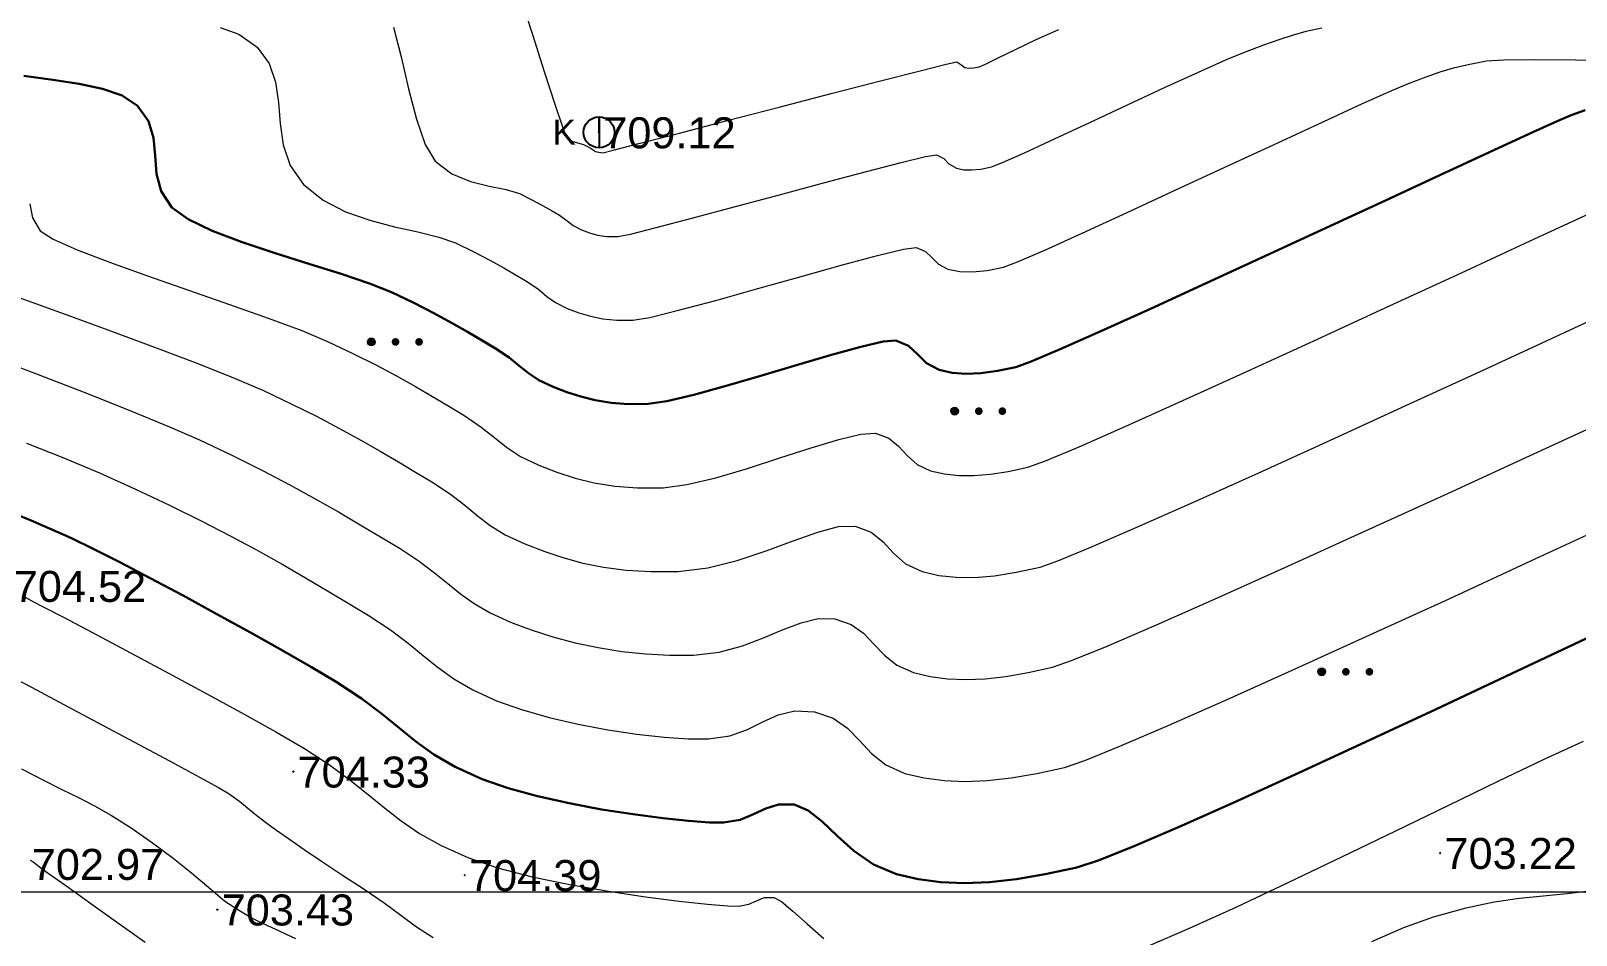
# Model space of a CAD drawing. Header units: feet. Extents: x 3381 to 1374491, y 675186 to 8751562.
# Drawn here: x 688359.37 to 688409.22, y 4376220.29 to 4376249.47 of the extents above; entities that cross this region are included whole.
import ezdxf
from ezdxf.enums import TextEntityAlignment as Align

# ---------------------------------------------------------------- set-up
doc = ezdxf.new("R2010")
doc.units = ezdxf.units.FT
doc.header["$MEASUREMENT"] = 0
doc.header["$PDMODE"] = 34
doc.header["$PDSIZE"] = 0.01
doc.layers.get('0').update_dxf_attribs({"linetype": 'CONTINUOUS'})
for name, color, linetype in [('0_Point_Height', 2, 'CONTINUOUS'), ('0_Point_Point', 7, 'CONTINUOUS'), ('col bitkisi', 7, 'CONTINUOUS'), ('Lep-Stolb', 7, 'CONTINUOUS'), ('polygon', 5, 'CONTINUOUS')]:
    doc.layers.add(name, color=color, linetype=linetype)
for name, color, linetype, lineweight in [('ANA HORIZONTAL', 24, 'CONTINUOUS', 30), ('HORIZANTAL', 24, 'CONTINUOUS', 13), ('km setka', 170, 'CONTINUOUS', 15)]:
    doc.layers.add(name, color=color, linetype=linetype, lineweight=lineweight)
doc.styles.get("Standard").update_dxf_attribs({"font": 'arial.ttf', "height": 2.5})

msp = doc.modelspace()

# ---------------------------------------------------------------- hatches: boundary and pattern name
at = {"layer": 'col bitkisi', "ltscale": 1.5}
h = msp.add_hatch(color=256, dxfattribs=at)
edge = h.paths.add_edge_path()
edge.add_arc((688370.349, 4376239.433), 0.125, 0, 360)
h = msp.add_hatch(color=256, dxfattribs=at)
edge = h.paths.add_edge_path()
edge.add_arc((688371.131, 4376239.433), 0.125, 0, 360)
h = msp.add_hatch(color=256, dxfattribs=at)
edge = h.paths.add_edge_path()
edge.add_arc((688371.89, 4376239.433), 0.125, 0, 360)
h = msp.add_hatch(color=256, dxfattribs=at)
edge = h.paths.add_edge_path()
edge.add_arc((688389.167, 4376237.199), 0.125, 0, 360)
h = msp.add_hatch(color=256, dxfattribs=at)
edge = h.paths.add_edge_path()
edge.add_arc((688389.949, 4376237.199), 0.125, 0, 360)
h = msp.add_hatch(color=256, dxfattribs=at)
edge = h.paths.add_edge_path()
edge.add_arc((688390.708, 4376237.199), 0.125, 0, 360)
h = msp.add_hatch(color=256, dxfattribs=at)
edge = h.paths.add_edge_path()
edge.add_arc((688401.01, 4376228.788), 0.125, 0, 360)
h = msp.add_hatch(color=256, dxfattribs=at)
edge = h.paths.add_edge_path()
edge.add_arc((688401.792, 4376228.788), 0.125, 0, 360)
h = msp.add_hatch(color=256, dxfattribs=at)
edge = h.paths.add_edge_path()
edge.add_arc((688402.551, 4376228.788), 0.125, 0, 360)

# ---------------------------------------------------------------- linework, layer by layer
at = {"color": 51, "lineweight": 13, "true_color": 0xf8f6b0}
msp.add_circle((688448.805, 4376201.629), 699.09, dxfattribs=at)
at = {"linetype": 'Continuous'}
for points, knots in [([(688384.942, 4376325.598), (688386.763, 4376322.128), (688393.069, 4376310.11), (688402.966, 4376292.128), (688416.961, 4376272.864), (688427.732, 4376252.666), (688438.695, 4376234.78), (688447.823, 4376217.377), (688461.238, 4376198.856), (688477.838, 4376184.567), (688489.373, 4376169.73), (688497.303, 4376159.248), (688508.621, 4376147.329), (688516.87, 4376136.637), (688521.314, 4376130.877)], [0, 0, 0, 0, 11.75951, 40.72321, 61.46233, 83.054979, 109.290717, 124.392744, 141.962718, 177.533008, 189.558821, 198.276488, 216.955448, 238.768866, 238.768866, 238.768866, 238.768866]), ([(688389.7, 4376305.068), (688385.76, 4376301.305), (688385.231, 4376301.254), (688383.642, 4376301.094), (688382.579, 4376300.978), (688379.627, 4376300.571), (688377.75, 4376300.217), (688374.972, 4376299.339), (688374.021, 4376298.968), (688372.53, 4376298.23), (688371.97, 4376297.914), (688370.81, 4376297.159), (688370.222, 4376296.712), (688369.107, 4376295.763), (688368.577, 4376295.259), (688367.335, 4376293.988), (688366.645, 4376293.201), (688365.534, 4376291.883), (688365.1, 4376291.353), (688364.244, 4376290.307), (688363.819, 4376289.786), (688362.553, 4376288.231), (688361.72, 4376287.203), (688359.241, 4376284.135), (688357.613, 4376282.112), (688354.704, 4376278.517), (688353.428, 4376276.946), (688351.392, 4376274.468), (688350.651, 4376273.57), (688349.218, 4376271.849), (688348.529, 4376271.026), (688347.301, 4376269.572), (688346.767, 4376268.943), (688345.398, 4376267.342), (688344.524, 4376266.336), (688343.092, 4376264.395), (688342.506, 4376263.485), (688341.74, 4376261.832), (688341.491, 4376261.128), (688341.258, 4376260.006), (688341.204, 4376259.612), (688341.155, 4376258.818), (688341.16, 4376258.423), (688341.28, 4376256.823), (688341.595, 4376255.65), (688342.308, 4376253.806), (688342.644, 4376253.099), (688343.37, 4376251.763), (688343.761, 4376251.131), (688345.049, 4376249.208), (688345.996, 4376248.015), (688347.46, 4376246.081), (688348.011, 4376245.33), (688349.012, 4376243.799), (688349.46, 4376243.022), (688350.13, 4376241.552), (688350.371, 4376240.865), (688350.717, 4376239.429), (688350.821, 4376238.688), (688350.899, 4376237.09), (688350.853, 4376236.236), (688350.589, 4376234.556), (688350.372, 4376233.726), (688349.577, 4376231.492), (688348.845, 4376230.139), (688347.372, 4376227.992), (688346.718, 4376227.164), (688345.328, 4376225.556), (688344.589, 4376224.773), (688343.087, 4376223.221), (688342.325, 4376222.452), (688341.003, 4376221.067), (688340.439, 4376220.459), (688339.344, 4376219.207), (688338.815, 4376218.568), (688337.276, 4376216.621), (688336.311, 4376215.284), (688334.611, 4376212.82), (688333.863, 4376211.699), (688332.394, 4376209.43), (688331.675, 4376208.284), (688329.575, 4376204.809), (688328.248, 4376202.446), (688325.852, 4376197.757), (688324.773, 4376195.436), (688323.109, 4376191.411), (688322.473, 4376189.728), (688321.315, 4376186.322), (688320.792, 4376184.605), (688319.779, 4376180.977), (688319.297, 4376179.064), (688318.513, 4376175.771), (688318.198, 4376174.394), (688317.585, 4376171.63), (688317.29, 4376170.242), (688316.865, 4376168.069), (688316.719, 4376167.294), (688316.481, 4376165.894), (688316.386, 4376165.275), (688316.145, 4376163.311), (688316.07, 4376161.967), (688316.072, 4376158.951), (688316.194, 4376157.279), (688316.634, 4376153.987), (688316.95, 4376152.368), (688317.59, 4376149.652), (688317.883, 4376148.544), (688318.448, 4376146.546), (688318.714, 4376145.653), (688319.207, 4376144.039), (688319.433, 4376143.309), (688319.929, 4376141.835), (688320.198, 4376141.095), (688320.654, 4376140.004), (688320.811, 4376139.651), (688321.313, 4376138.597), (688321.674, 4376137.936), (688322.355, 4376136.666), (688322.675, 4376136.057), (688323.074, 4376135.155), (688323.195, 4376134.851), (688323.382, 4376134.297), (688323.452, 4376134.05), (688323.575, 4376133.526), (688323.627, 4376133.253), (688323.761, 4376132.416), (688323.824, 4376131.826), (688321.639, 4376127.412)], [0, 0, 0, 0, 1.504182, 1.504182, 4.512547, 4.512547, 9.897023, 9.897023, 12.795834, 12.795834, 14.604059, 14.604059, 16.662244, 16.662244, 18.72043, 18.72043, 21.69221, 21.69221, 23.690537, 23.690537, 25.688865, 25.688865, 29.68552, 29.68552, 37.678831, 37.678831, 43.858623, 43.858623, 47.338723, 47.338723, 50.479181, 50.479181, 52.843093, 52.843093, 56.452422, 56.452422, 59.343353, 59.343353, 61.301717, 61.301717, 62.310714, 62.310714, 63.319712, 63.319712, 66.426739, 66.426739, 68.50177, 68.50177, 70.576802, 70.576802, 75.092259, 75.092259, 77.984383, 77.984383, 80.876507, 80.876507, 83.368148, 83.368148, 85.859789, 85.859789, 88.693846, 88.693846, 91.527902, 91.527902, 96.504404, 96.504404, 99.813748, 99.813748, 103.123092, 103.123092, 106.359907, 106.359907, 108.778682, 108.778682, 111.197456, 111.197456, 116.035005, 116.035005, 120.025858, 120.025858, 124.016711, 124.016711, 131.998417, 131.998417, 139.538843, 139.538843, 144.840516, 144.840516, 150.142189, 150.142189, 155.992549, 155.992549, 160.212599, 160.212599, 164.43265, 164.43265, 166.77754, 166.77754, 168.584028, 168.584028, 172.423705, 172.423705, 177.221179, 177.221179, 182.018653, 182.018653, 185.384546, 185.384546, 188.140377, 188.140377, 190.397291, 190.397291, 192.654204, 192.654204, 193.73589, 193.73589, 195.899262, 195.899262, 198.062634, 198.062634, 199.190084, 199.190084, 200.13488, 200.13488, 201.079676, 201.079676, 202.923933, 202.923933, 202.923933, 202.923933]), ([(688393.603, 4376298.598), (688386.041, 4376298.318), (688385.511, 4376298.267), (688383.934, 4376298.109), (688382.896, 4376297.994), (688380.096, 4376297.606), (688378.388, 4376297.275), (688375.97, 4376296.507), (688375.162, 4376296.188), (688373.913, 4376295.566), (688373.444, 4376295.298), (688372.296, 4376294.54), (688371.625, 4376293.994), (688370.315, 4376292.77), (688369.677, 4376292.094), (688368.414, 4376290.659), (688367.788, 4376289.899), (688365.641, 4376287.278), (688364.162, 4376285.452), (688361.234, 4376281.827), (688359.785, 4376280.026), (688355.398, 4376274.604), (688352.421, 4376270.962), (688348.702, 4376266.589), (688348.218, 4376266.027), (688347.276, 4376264.917), (688346.82, 4376264.367), (688345.833, 4376263.078), (688345.335, 4376262.343), (688344.649, 4376261.024), (688344.422, 4376260.438), (688344.233, 4376259.598), (688344.195, 4376259.338), (688344.158, 4376258.809), (688344.16, 4376258.533), (688344.244, 4376257.423), (688344.475, 4376256.521), (688345.026, 4376255.094), (688345.271, 4376254.566), (688345.808, 4376253.546), (688346.102, 4376253.051), (688347.186, 4376251.371), (688348.078, 4376250.224), (688349.597, 4376248.233), (688350.21, 4376247.418), (688351.38, 4376245.682), (688351.935, 4376244.764), (688352.681, 4376243.21), (688352.928, 4376242.615), (688353.338, 4376241.38), (688353.499, 4376240.749), (688353.856, 4376238.835), (688353.925, 4376237.529), (688353.755, 4376235.128), (688353.554, 4376234.034), (688352.952, 4376231.923), (688352.551, 4376230.904), (688351.597, 4376228.965), (688351.045, 4376228.044), (688349.665, 4376226.029), (688348.801, 4376224.964), (688347.017, 4376222.958), (688346.096, 4376222.013), (688344.43, 4376220.306), (688343.68, 4376219.54), (688342.503, 4376218.265), (688342.058, 4376217.761), (688341.186, 4376216.726), (688340.76, 4376216.197), (688339.506, 4376214.581), (688338.702, 4376213.464), (688337.175, 4376211.255), (688336.448, 4376210.168), (688335.027, 4376207.979), (688334.332, 4376206.874), (688332.302, 4376203.531), (688331.022, 4376201.263), (688328.646, 4376196.647), (688327.549, 4376194.3), (688325.895, 4376190.297), (688325.278, 4376188.663), (688324.156, 4376185.355), (688323.647, 4376183.678), (688322.65, 4376180.096), (688322.17, 4376178.186), (688321.399, 4376174.933), (688321.093, 4376173.593), (688320.501, 4376170.92), (688320.218, 4376169.585), (688319.803, 4376167.459), (688319.653, 4376166.664), (688319.42, 4376165.276), (688319.331, 4376164.678), (688319.194, 4376163.485), (688319.145, 4376162.885), (688319.05, 4376161.076), (688319.059, 4376159.861), (688319.248, 4376156.728), (688319.528, 4376154.819), (688320.318, 4376151.012), (688320.826, 4376149.113), (688321.571, 4376146.572), (688321.765, 4376145.931), (688322.158, 4376144.653), (688322.356, 4376144.024), (688322.751, 4376142.862), (688322.946, 4376142.325), (688323.297, 4376141.451), (688323.446, 4376141.107), (688323.727, 4376140.5), (688323.859, 4376140.234), (688324.138, 4376139.69), (688324.285, 4376139.415), (688324.736, 4376138.574), (688325.052, 4376137.995), (688325.577, 4376136.923), (688325.794, 4376136.443), (688326.113, 4376135.6), (688326.231, 4376135.247), (688326.428, 4376134.528), (688326.506, 4376134.171), (688326.7, 4376133.112), (688326.777, 4376132.424), (688326.855, 4376131.682), (688326.864, 4376131.601), (688328.598, 4376127.289)], [0, 0, 0, 0, 1.519576, 1.519576, 4.558728, 4.558728, 9.930594, 9.930594, 12.837598, 12.837598, 14.698947, 14.698947, 17.596272, 17.596272, 20.493598, 20.493598, 23.430765, 23.430765, 30.540606, 30.540606, 37.650448, 37.650448, 51.870131, 51.870131, 53.943342, 53.943342, 56.016553, 56.016553, 58.839775, 58.839775, 61.186701, 61.186701, 62.257023, 62.257023, 63.327345, 63.327345, 66.426341, 66.426341, 68.26825, 68.26825, 70.110159, 70.110159, 74.62153, 74.62153, 77.595, 77.595, 80.568471, 80.568471, 82.304355, 82.304355, 84.04024, 84.04024, 87.512009, 87.512009, 90.504027, 90.504027, 93.496045, 93.496045, 96.488063, 96.488063, 100.372173, 100.372173, 104.256283, 104.256283, 107.517701, 107.517701, 109.618427, 109.618427, 111.719153, 111.719153, 115.920605, 115.920605, 119.858792, 119.858792, 123.796978, 123.796978, 131.673352, 131.673352, 139.553481, 139.553481, 144.894421, 144.894421, 150.235361, 150.235361, 156.190392, 156.190392, 160.321983, 160.321983, 164.453574, 164.453574, 166.899961, 166.899961, 168.797126, 168.797126, 170.694291, 170.694291, 174.488621, 174.488621, 180.488906, 180.488906, 186.48919, 186.48919, 188.508696, 188.508696, 190.528201, 190.528201, 192.322947, 192.322947, 193.52533, 193.52533, 194.478712, 194.478712, 195.432094, 195.432094, 197.338858, 197.338858, 198.784376, 198.784376, 199.759029, 199.759029, 200.733681, 200.733681, 202.682985, 202.682985, 202.923933, 202.923933, 202.923933, 202.923933])]:
    msp.add_open_spline(points, degree=3, knots=knots, dxfattribs=at)
at = {"layer": '0_Point_Point'}
for p in [(688377.697, 4376246.194, 709.122), (688367.833, 4376225.567, 704.327), (688404.835, 4376222.941, 703.224), (688373.365, 4376222.227, 704.388), (688365.385, 4376221.117, 703.435)]:
    msp.add_point(p, dxfattribs=at)
at = {"layer": 'ANA HORIZONTAL', "color": 32, "lineweight": 30}
for points, elevation in [([(688359.138, 4376248.023), (688360.074, 4376247.889), (688360.925, 4376247.761), (688361.674, 4376247.603), (688362.306, 4376247.378), (688362.804, 4376247.05), (688363.165, 4376246.56), (688363.321, 4376246.016), (688363.372, 4376245.443), (688363.421, 4376244.861), (688363.57, 4376244.294), (688363.918, 4376243.765), (688364.437, 4376243.388), (688365.216, 4376243.015), (688366.178, 4376242.648), (688367.244, 4376242.292), (688368.337, 4376241.949), (688369.38, 4376241.624), (688370.293, 4376241.32), (688370.999, 4376241.04), (688371.724, 4376240.694), (688372.367, 4376240.365), (688372.94, 4376240.053), (688373.455, 4376239.758), (688373.925, 4376239.479), (688374.36, 4376239.217), (688374.792, 4376238.927), (688375.119, 4376238.666), (688375.417, 4376238.426), (688375.757, 4376238.201), (688376.213, 4376237.982), (688376.658, 4376237.813), (688377.107, 4376237.668), (688377.576, 4376237.552), (688378.083, 4376237.471), (688378.645, 4376237.429), (688379.278, 4376237.431), (688379.886, 4376237.518), (688380.754, 4376237.723), (688381.8, 4376238.011), (688382.944, 4376238.345), (688384.104, 4376238.691), (688385.198, 4376239.013), (688386.145, 4376239.276), (688386.862, 4376239.444), (688387.27, 4376239.481), (688387.677, 4376239.31), (688387.967, 4376239.034), (688388.258, 4376238.743), (688388.672, 4376238.528), (688389.092, 4376238.438), (688389.536, 4376238.404), (688390.017, 4376238.424), (688390.548, 4376238.497), (688391.141, 4376238.62), (688391.635, 4376238.801), (688392.579, 4376239.201), (688393.889, 4376239.782), (688395.484, 4376240.503), (688397.282, 4376241.325), (688399.199, 4376242.208), (688401.154, 4376243.113), (688403.065, 4376243.998), (688404.848, 4376244.825), (688406.422, 4376245.553), (688407.704, 4376246.143), (688408.612, 4376246.556), (688409.063, 4376246.75), (688409.508, 4376246.914)], 707.5), ([(688358.85, 4376233.881), (688359.378, 4376233.669), (688359.971, 4376233.415), (688360.676, 4376233.096), (688361.374, 4376232.76), (688362.235, 4376232.324), (688363.216, 4376231.812), (688364.274, 4376231.247), (688365.367, 4376230.653), (688366.45, 4376230.054), (688367.481, 4376229.473), (688368.418, 4376228.935), (688369.218, 4376228.462), (688370.035, 4376227.929), (688370.692, 4376227.435), (688371.254, 4376226.973), (688371.791, 4376226.538), (688372.37, 4376226.123), (688373.059, 4376225.721), (688373.925, 4376225.326), (688374.76, 4376225.034), (688375.711, 4376224.774), (688376.733, 4376224.545), (688377.778, 4376224.35), (688378.799, 4376224.19), (688379.751, 4376224.066), (688380.585, 4376223.979), (688381.255, 4376223.931), (688381.715, 4376223.923), (688382.252, 4376224.014), (688382.685, 4376224.192), (688383.076, 4376224.382), (688383.489, 4376224.512), (688383.987, 4376224.506), (688384.444, 4376224.315), (688384.899, 4376223.954), (688385.382, 4376223.496), (688385.922, 4376223.012), (688386.548, 4376222.575), (688387.29, 4376222.258), (688387.993, 4376222.093), (688388.72, 4376221.996), (688389.483, 4376221.965), (688390.293, 4376221.999), (688391.16, 4376222.097), (688392.095, 4376222.257), (688393.11, 4376222.477), (688393.836, 4376222.715), (688394.983, 4376223.174), (688396.484, 4376223.819), (688398.271, 4376224.616), (688400.277, 4376225.531), (688402.436, 4376226.53), (688404.68, 4376227.577), (688406.941, 4376228.639), (688409.154, 4376229.682), (688411.25, 4376230.671)], 705)]:
    msp.add_lwpolyline(points, dxfattribs=dict(at, elevation=elevation))
at = {"layer": 'col bitkisi', "lineweight": 13, "ltscale": 1.5}
for centre in [(688370.349, 4376239.433), (688389.167, 4376237.199), (688401.01, 4376228.788)]:
    msp.add_circle(centre, 0.125, dxfattribs=at)
at = {"layer": 'HORIZANTAL', "color": 32, "linetype": 'Continuous', "lineweight": 13}
for points, elevation in [([(688375.161, 4376250.55), (688375.547, 4376249.35), (688375.929, 4376248.153), (688376.269, 4376247.101), (688376.526, 4376246.339), (688376.661, 4376246.011), (688376.847, 4376245.895), (688377.046, 4376245.843), (688377.193, 4376245.806), (688377.345, 4376245.728), (688377.446, 4376245.669), (688377.515, 4376245.621), (688377.586, 4376245.576), (688377.687, 4376245.55), (688377.816, 4376245.535), (688378.15, 4376245.618), (688379.02, 4376245.843), (688380.293, 4376246.173), (688381.834, 4376246.574), (688383.51, 4376247.01), (688385.188, 4376247.444), (688386.733, 4376247.843), (688388.013, 4376248.17), (688388.893, 4376248.39), (688389.24, 4376248.467), (688389.369, 4376248.383), (688389.501, 4376248.289), (688389.63, 4376248.268), (688389.781, 4376248.274), (688389.96, 4376248.306), (688390.169, 4376248.395), (688390.574, 4376248.594), (688391.13, 4376248.87), (688391.798, 4376249.188), (688392.534, 4376249.515)], 709), ([(688365.474, 4376249.574), (688366.071, 4376249.36), (688366.665, 4376248.939), (688367.058, 4376248.418), (688367.261, 4376247.817), (688367.351, 4376247.161), (688367.407, 4376246.477), (688367.509, 4376245.791), (688367.736, 4376245.128), (688368.166, 4376244.514), (688368.791, 4376244.009), (688369.52, 4376243.634), (688370.305, 4376243.358), (688371.099, 4376243.15), (688371.855, 4376242.98), (688372.526, 4376242.817), (688373.064, 4376242.629), (688373.658, 4376242.343), (688374.174, 4376242.074), (688374.624, 4376241.822), (688375.025, 4376241.587), (688375.389, 4376241.368), (688375.749, 4376241.121), (688376.016, 4376240.902), (688376.291, 4376240.703), (688376.67, 4376240.514), (688377.04, 4376240.375), (688377.416, 4376240.262), (688377.82, 4376240.18), (688378.271, 4376240.135), (688378.791, 4376240.132), (688379.334, 4376240.224), (688380.264, 4376240.452), (688381.465, 4376240.774), (688382.823, 4376241.152), (688384.222, 4376241.546), (688385.547, 4376241.915), (688386.683, 4376242.219), (688387.514, 4376242.42), (688387.927, 4376242.476), (688388.224, 4376242.352), (688388.434, 4376242.151), (688388.646, 4376241.939), (688388.948, 4376241.781), (688389.333, 4376241.706), (688389.749, 4376241.694), (688390.215, 4376241.742), (688390.748, 4376241.849), (688391.199, 4376242.018), (688392.076, 4376242.398), (688393.285, 4376242.943), (688394.734, 4376243.607), (688396.331, 4376244.345), (688397.981, 4376245.111), (688399.594, 4376245.86), (688401.075, 4376246.547), (688402.333, 4376247.124), (688403.275, 4376247.548), (688403.808, 4376247.773), (688404.379, 4376247.984), (688404.838, 4376248.146), (688405.263, 4376248.276), (688405.734, 4376248.388), (688406.331, 4376248.501), (688406.887, 4376248.536), (688407.873, 4376248.542), (688409.196, 4376248.532), (688410.765, 4376248.519)], 708), ([(688371.069, 4376249.587), (688371.312, 4376248.629), (688371.554, 4376247.602), (688371.809, 4376246.621), (688372.091, 4376245.802), (688372.413, 4376245.263), (688372.95, 4376244.856), (688373.549, 4376244.609), (688374.151, 4376244.46), (688374.698, 4376244.35), (688375.129, 4376244.218), (688375.533, 4376244.021), (688375.873, 4376243.839), (688376.162, 4376243.672), (688376.418, 4376243.518), (688376.669, 4376243.34), (688376.863, 4376243.186), (688377.128, 4376243.045), (688377.384, 4376242.951), (688377.651, 4376242.88), (688377.95, 4376242.839), (688378.303, 4376242.834), (688378.709, 4376242.913), (688379.542, 4376243.12), (688380.694, 4376243.422), (688382.057, 4376243.786), (688383.522, 4376244.18), (688384.98, 4376244.572), (688386.324, 4376244.929), (688387.445, 4376245.22), (688388.234, 4376245.411), (688388.583, 4376245.472), (688388.817, 4376245.354), (688388.987, 4376245.176), (688389.224, 4376245.035), (688389.466, 4376244.988), (688389.727, 4376244.98), (688390.019, 4376245.011), (688390.354, 4376245.078), (688390.717, 4376245.219), (688391.428, 4376245.536), (688392.396, 4376245.983), (688393.531, 4376246.513), (688394.742, 4376247.08), (688395.94, 4376247.639), (688397.034, 4376248.141), (688397.935, 4376248.543), (688398.552, 4376248.796), (688399.146, 4376249.016), (688399.634, 4376249.192), (688400.07, 4376249.335), (688400.512, 4376249.458), (688401.015, 4376249.571)], 708.5), ([(688359.33, 4376243.884), (688359.415, 4376243.434), (688359.671, 4376243.016), (688360.088, 4376242.752), (688360.862, 4376242.409), (688361.906, 4376242.006), (688363.131, 4376241.565), (688364.451, 4376241.104), (688365.779, 4376240.642), (688367.026, 4376240.2), (688368.108, 4376239.796), (688368.935, 4376239.451), (688369.754, 4376239.062), (688370.493, 4376238.689), (688371.162, 4376238.333), (688371.77, 4376237.992), (688372.328, 4376237.668), (688372.846, 4376237.359), (688373.332, 4376237.066), (688373.896, 4376236.687), (688374.325, 4376236.346), (688374.714, 4376236.032), (688375.159, 4376235.737), (688375.755, 4376235.451), (688376.337, 4376235.229), (688376.924, 4376235.039), (688377.538, 4376234.888), (688378.202, 4376234.782), (688378.937, 4376234.727), (688379.766, 4376234.729), (688380.532, 4376234.829), (688381.46, 4376235.052), (688382.482, 4376235.353), (688383.53, 4376235.688), (688384.535, 4376236.013), (688385.429, 4376236.284), (688386.145, 4376236.457), (688386.613, 4376236.486), (688387.045, 4376236.327), (688387.36, 4376236.067), (688387.638, 4376235.766), (688387.957, 4376235.482), (688388.395, 4376235.274), (688388.839, 4376235.173), (688389.302, 4376235.123), (688389.793, 4376235.12), (688390.323, 4376235.165), (688390.901, 4376235.256), (688391.535, 4376235.391), (688392.105, 4376235.597), (688393.185, 4376236.051), (688394.688, 4376236.712), (688396.529, 4376237.539), (688398.619, 4376238.489), (688400.871, 4376239.521), (688403.2, 4376240.593), (688405.517, 4376241.664), (688407.736, 4376242.692), (688409.771, 4376243.635)], 707), ([(688358.864, 4376240.914), (688360.325, 4376240.38), (688361.852, 4376239.82), (688363.357, 4376239.262), (688364.753, 4376238.732), (688365.953, 4376238.256), (688366.87, 4376237.862), (688367.761, 4376237.44), (688368.576, 4376237.034), (688369.322, 4376236.643), (688370.007, 4376236.267), (688370.639, 4376235.907), (688371.227, 4376235.562), (688371.779, 4376235.231), (688372.303, 4376234.915), (688372.899, 4376234.522), (688373.365, 4376234.161), (688373.769, 4376233.828), (688374.18, 4376233.514), (688374.667, 4376233.213), (688375.298, 4376232.92), (688375.915, 4376232.682), (688376.533, 4376232.473), (688377.17, 4376232.298), (688377.843, 4376232.161), (688378.57, 4376232.067), (688379.367, 4376232.021), (688380.253, 4376232.028), (688381.202, 4376232.143), (688382.156, 4376232.385), (688383.086, 4376232.695), (688383.962, 4376233.017), (688384.752, 4376233.295), (688385.427, 4376233.472), (688385.957, 4376233.491), (688386.48, 4376233.298), (688386.863, 4376232.982), (688387.2, 4376232.617), (688387.587, 4376232.272), (688388.119, 4376232.02), (688388.657, 4376231.898), (688389.219, 4376231.837), (688389.815, 4376231.834), (688390.458, 4376231.888), (688391.159, 4376231.999), (688391.929, 4376232.163), (688392.502, 4376232.365), (688393.566, 4376232.806), (688395.049, 4376233.45), (688396.879, 4376234.264), (688398.984, 4376235.213), (688401.291, 4376236.263), (688403.728, 4376237.379), (688406.222, 4376238.526), (688408.702, 4376239.67), (688411.094, 4376240.777)], 706.5), ([(688358.074, 4376238.957), (688359.651, 4376238.358), (688361.188, 4376237.764), (688362.609, 4376237.202), (688363.84, 4376236.696), (688364.805, 4376236.274), (688365.867, 4376235.771), (688366.836, 4376235.287), (688367.724, 4376234.822), (688368.54, 4376234.374), (688369.293, 4376233.945), (688369.994, 4376233.534), (688370.651, 4376233.14), (688371.275, 4376232.764), (688371.894, 4376232.36), (688372.391, 4376231.986), (688372.817, 4376231.636), (688373.224, 4376231.307), (688373.663, 4376230.992), (688374.184, 4376230.688), (688374.84, 4376230.388), (688375.506, 4376230.14), (688376.204, 4376229.918), (688376.928, 4376229.727), (688377.673, 4376229.568), (688378.432, 4376229.446), (688379.201, 4376229.363), (688379.972, 4376229.322), (688380.74, 4376229.326), (688381.571, 4376229.426), (688382.323, 4376229.628), (688383.006, 4376229.886), (688383.634, 4376230.149), (688384.217, 4376230.371), (688384.769, 4376230.503), (688385.3, 4376230.496), (688385.828, 4376230.319), (688386.227, 4376230.032), (688386.564, 4376229.685), (688386.902, 4376229.326), (688387.307, 4376229.004), (688387.843, 4376228.766), (688388.384, 4376228.639), (688388.944, 4376228.564), (688389.531, 4376228.54), (688390.154, 4376228.567), (688390.821, 4376228.642), (688391.541, 4376228.765), (688392.322, 4376228.934), (688392.943, 4376229.151), (688394.085, 4376229.62), (688395.677, 4376230.308), (688397.646, 4376231.179), (688399.921, 4376232.201), (688402.43, 4376233.338), (688405.1, 4376234.556), (688407.86, 4376235.821), (688410.636, 4376237.1)], 706), ([(688359.22, 4376236.165), (688360.392, 4376235.699), (688361.575, 4376235.204), (688362.74, 4376234.685), (688363.841, 4376234.165), (688364.856, 4376233.663), (688365.794, 4376233.178), (688366.663, 4376232.709), (688367.47, 4376232.258), (688368.224, 4376231.822), (688368.933, 4376231.403), (688369.605, 4376231), (688370.246, 4376230.613), (688370.965, 4376230.144), (688371.541, 4376229.71), (688372.036, 4376229.305), (688372.508, 4376228.922), (688373.016, 4376228.557), (688373.622, 4376228.204), (688374.383, 4376227.857), (688375.19, 4376227.57), (688376.083, 4376227.316), (688377.026, 4376227.097), (688377.984, 4376226.917), (688378.919, 4376226.777), (688379.795, 4376226.68), (688380.577, 4376226.629), (688381.228, 4376226.625), (688381.914, 4376226.726), (688382.481, 4376226.931), (688382.982, 4376227.176), (688383.473, 4376227.396), (688384.009, 4376227.526), (688384.644, 4376227.501), (688385.249, 4376227.297), (688385.708, 4376226.968), (688386.095, 4376226.569), (688386.484, 4376226.156), (688386.95, 4376225.786), (688387.567, 4376225.512), (688388.188, 4376225.366), (688388.832, 4376225.28), (688389.507, 4376225.253), (688390.223, 4376225.283), (688390.99, 4376225.369), (688391.818, 4376225.511), (688392.716, 4376225.705), (688393.367, 4376225.927), (688394.504, 4376226.388), (688396.059, 4376227.056), (688397.965, 4376227.898), (688400.156, 4376228.883), (688402.563, 4376229.977), (688405.121, 4376231.148), (688407.761, 4376232.364), (688410.417, 4376233.593)], 705.5), ([(688359.103, 4376231.239), (688359.452, 4376231.051), (688359.762, 4376230.888), (688360.415, 4376230.546), (688361.334, 4376230.063), (688362.443, 4376229.477), (688363.666, 4376228.825), (688364.929, 4376228.145), (688366.154, 4376227.474), (688367.266, 4376226.85), (688368.189, 4376226.311), (688369.003, 4376225.786), (688369.671, 4376225.294), (688370.244, 4376224.832), (688370.773, 4376224.395), (688371.309, 4376223.977), (688371.903, 4376223.574), (688372.605, 4376223.182), (688373.468, 4376222.794), (688374.424, 4376222.468), (688375.543, 4376222.178), (688376.757, 4376221.925), (688377.997, 4376221.708), (688379.194, 4376221.531), (688380.282, 4376221.392), (688381.191, 4376221.294), (688381.854, 4376221.237), (688382.203, 4376221.222), (688382.527, 4376221.286), (688382.782, 4376221.404), (688383.03, 4376221.503), (688383.331, 4376221.511), (688383.586, 4376221.374), (688383.948, 4376221.07), (688384.406, 4376220.654), (688384.952, 4376220.184)], 704.5), ([(688358.871, 4376228.562), (688359.384, 4376228.29), (688360.129, 4376227.895), (688361.034, 4376227.415), (688362.025, 4376226.887), (688363.032, 4376226.349), (688363.982, 4376225.839), (688364.802, 4376225.394), (688365.421, 4376225.051), (688365.765, 4376224.849), (688366.105, 4376224.609), (688366.357, 4376224.403), (688366.606, 4376224.192), (688366.936, 4376223.936), (688367.256, 4376223.705), (688367.678, 4376223.408), (688368.187, 4376223.056), (688368.772, 4376222.659), (688369.419, 4376222.228), (688370.116, 4376221.775), (688370.762, 4376221.335), (688371.306, 4376220.933), (688371.81, 4376220.562), (688372.34, 4376220.219)], 704), ([(688395.406, 4376219.932), (688396.747, 4376220.513), (688398.273, 4376221.209), (688399.929, 4376221.987), (688401.659, 4376222.816), (688403.406, 4376223.661), (688405.115, 4376224.49), (688406.73, 4376225.27), (688408.194, 4376225.968), (688409.453, 4376226.552)], 704.5), ([(688359.059, 4376225.659), (688359.773, 4376225.29), (688360.37, 4376224.993), (688360.902, 4376224.73), (688361.417, 4376224.462), (688361.968, 4376224.149), (688362.603, 4376223.75), (688363.295, 4376223.272), (688363.954, 4376222.774), (688364.546, 4376222.299), (688365.035, 4376221.89), (688365.386, 4376221.59), (688365.564, 4376221.441), (688365.692, 4376221.349), (688365.796, 4376221.279), (688365.929, 4376221.193), (688366.099, 4376221.087), (688366.292, 4376220.971), (688366.53, 4376220.83), (688366.765, 4376220.715), (688367.237, 4376220.497), (688367.899, 4376220.183)], 703.5), ([(688359.346, 4376222.706), (688359.442, 4376222.652), (688359.536, 4376222.58), (688359.641, 4376222.496), (688359.89, 4376222.318), (688360.49, 4376221.89), (688361.305, 4376221.309), (688362.203, 4376220.67), (688363.05, 4376220.07)], 703), ([(688402.625, 4376220.085), (688403.659, 4376220.537), (688404.616, 4376220.882), (688405.669, 4376221.172), (688406.576, 4376221.362), (688407.388, 4376221.481), (688408.153, 4376221.562), (688408.922, 4376221.634), (688409.743, 4376221.73)], 704)]:
    msp.add_lwpolyline(points, dxfattribs=dict(at, elevation=elevation))
at = {"layer": 'km setka', "flags": 128}
msp.add_lwpolyline([(688296.64, 4376221.686), (688445.713, 4376221.686)], dxfattribs=at)
at = {"layer": 'polygon', "color": 6}
for p, q in [((688377.697, 4376246.194, 709.122), (688377.697, 4376246.694, 709.122)), ((688377.697, 4376246.694, 709.122), (688377.697, 4376245.694, 709.122))]:
    msp.add_line(p, q, dxfattribs=at)
msp.add_circle((688377.697, 4376246.194, 709.122), 0.5, dxfattribs=at)

# ---------------------------------------------------------------- texts
at = {"layer": '0_Point_Height', "color": 0}
for s, p in [('709.12', (688377.833, 4376245.68, 709.122)), ('704.52', (688358.813, 4376231.044, 704.516)), ('704.33', (688367.969, 4376225.053, 704.327)), ('702.97', (688359.394, 4376222.074, 702.971)), ('703.22', (688404.971, 4376222.427, 703.224)), ('704.39', (688373.501, 4376221.713, 704.388)), ('703.43', (688365.521, 4376220.603, 703.435))]:
    msp.add_text(s, height=1, dxfattribs=at).set_placement(p)
at = {"layer": 'Lep-Stolb', "color": 6}
msp.add_text('K', height=0.8, dxfattribs=at).set_placement((688376.57, 4376246.201, 709.122), align=Align.MIDDLE_CENTER)

doc.saveas('drawing.dxf')
